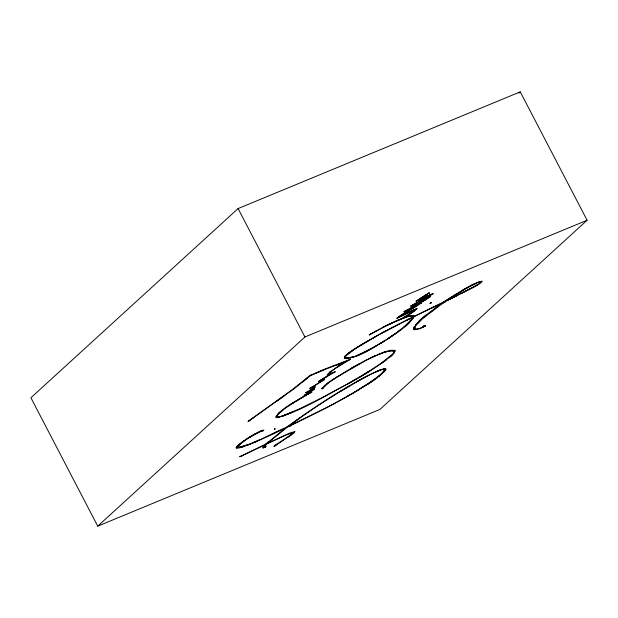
<?xml version="1.0" encoding="UTF-8"?>
<svg xmlns="http://www.w3.org/2000/svg" width="618" height="618" viewBox="0 0 618 618"><rect width="100%" height="100%" fill="white"/><g stroke="black" fill="none" stroke-linecap="round" stroke-linejoin="round"><path stroke-width="0.93" d="M323.585 387.725L322.565 388.575L328.637 382.766L337.189 376.934L366.52 360.124L375.829 355.597L384.775 352.144L391.673 350.707L394.014 351.341L393.21 353.28L391.318 355.25L380.626 363.593L366.636 372.793L347.022 384.249L321.63 397.907L298.409 409.34L281.514 416.362L278.409 417.065L277.142 416.578L277.891 414.531L284.952 408.498L295.435 401.545L311.889 391.936L309.888 393.156M263.036 430.53L262.557 431.047L263.623 430.422A3.862 0.595 -27.5 0 0 263.871 430.028C255.52 432.5 248.173 438.17 240.927 442.951M288.119 426.582C312.314 408.645 337.745 392.275 364.156 377.783C365.547 376.586 394.693 361.878 380.696 374.469C352.561 396.099 319.691 410.885 288.197 426.559M412.144 317.552C392.136 327.555 371.565 338 352.631 350.421C338.077 359.668 349.355 359.321 358.007 355.103C376.864 346.173 400.503 332.909 412.391 317.992L411.495 319.537M372.484 333.133L369.24 334.856L370.723 334.199M299.266 398.958L308.158 393.844C297.806 400.696 283.361 406.273 275.613 417.034L276.045 417.745C302.511 410.939 326.204 394.856 350.506 382.534C362.789 375.582 374.948 368.328 386.25 359.854C388.799 357.08 395.543 354.384 394.856 350.313L390.499 350.267L384.041 352.005L366.52 359.861L351.657 367.988L331.959 380L324.319 385.74L321.847 388.799L322.565 388.575M240.371 443.369C219.776 459.746 283.237 429.255 283.407 429.101L285.315 428.204L265.748 444.157L239.869 456.764L265.13 444.744L262.889 447.957L264.519 447.486L266.088 446.335L264.512 446.829L266.922 443.84L286.211 434.925L293.233 432.469L289.68 435.628L274.006 446.196L274.554 446.157L293.218 433.504L294.91 431.542L290.097 432.948L267.571 443.299M294.856 431.804L294.454 431.511M293.125 432.739L292.777 432.469M277.158 415.682L277.142 416.578M323.585 379.838L319.939 380.92L326.173 376.918M244.102 440.68L238.061 445.292L236.076 447.911L237.382 447.332C243.786 439.568 253.82 434.477 263.005 430.491M267.378 443.369L286.937 427.432L328.49 406.783L348.799 395.628L365.926 385.4C370.259 383.415 400.611 361.236 376.771 371.294C344.651 386.798 314.879 406.783 286.003 427.602C269.888 433.681 254.523 444.759 237.382 447.332C242.611 440.333 251.456 436.578 258.888 432.129M373.334 332.391L369.232 334.817L387.285 325.022L403.902 317.606L411.634 315.435L413.357 315.728L413.921 316.447L444.435 301.684L459.375 292.082L470.955 285.485L478.989 281.731L482.287 281.159L480.07 283.43L475.528 286.242L445.269 301.545L440.611 304.72L421.082 319.908L415.489 326.01L414.771 327.633L415.18 328.676C417.467 329.464 424.048 327.355 423.654 325.941C424.056 325.647 426.613 325.763 424.921 325.856M329.695 374.423L318.448 381.723L321.986 380.873M424.558 326.397C429.162 323.593 416.354 331.874 413.558 329.131C418.208 317.946 431.727 311.874 440.889 304.203C459.151 294.431 415.991 315.698 413.929 316.694C407.926 326.744 396.601 332.414 387.393 339.212C373.975 346.768 360.17 358.092 344.334 358.34L344.543 356.64L347.362 353.983L360.634 345.014L381.947 332.901L412.067 317.358L412.229 316.71L411.503 316.223L409.155 316.308L400.974 319.089L387.393 325.215L372.7 332.994M448.212 299.514L446.482 300.719L468.738 286.899L477.451 282.611L480.897 281.878L478.548 284.125L472.762 287.509L446.575 300.688M321.824 388.776L322.619 388.622M410.877 311.225L417.397 308.521L412.314 312.538L403.933 317.536L403.137 317.737L411.302 312.832L415.829 309.301L396.841 318.231L401.337 314.863L413.882 307.239M309.765 388.413L321.993 380.897M326.559 376.339L329.703 374.446L327.254 374.802L329.649 372.167L345.539 361.661M431.611 302.426L430.159 303.276M336.586 365.068L345.678 361.569L323.546 369.943L310.051 375.814L294.863 388.166L248.135 421.43L291.766 390.058L309.672 375.705L324.272 369.325L350.638 359.182L349.116 359.684M322.14 388.289L322.372 387.756M415.489 326.01L414.771 327.633L415.18 328.676M274.879 445.918L275.589 445.369M349.626 359.8L350.638 359.182L335.474 368.212L330.391 372.144L328.861 374.029L335.095 371.835L331.287 373.442M412.824 318.795L413.751 316.941M264.581 446.451L264.828 445.972M414.253 326.59L413.465 328.127L413.558 329.131L414.469 329.711M416.2 303.114L410.854 306.041L431.75 294.268L416.123 301.298L428.483 293.171L429.271 292.909L417.791 300.379L433.427 293.341L421.7 300.363L430.576 296.47A12.677 1.939 -27.5 0 1 427.138 298.857L413.596 306.713L414.423 306.258M307.733 393.581L311.897 391.951L307.694 393.612L314.477 389.101L310.715 390.313L315.373 386.883L311.912 387.509M324.628 379.56L311.688 387.463L312.917 386.636M319.946 380.927L322.009 379.506M309.912 388.259L313.944 387.656L305.91 392.724L308.397 391.318M263.067 447.277L263.693 446.366M415.914 305.632L413.55 306.76L421.453 303.005L398.193 317.498L409.618 311.858M409.95 321.46L410.962 320.24M344.543 356.64L345.053 356.045M398.278 317.343L398.849 317.297M239.838 456.632L242.225 455.651M324.496 379.661L323.994 379.63M415.435 325.045L416.679 323.724M417.405 323.623L421.082 319.908M248.135 421.43L248.791 420.765M430.576 296.47L429.703 296.501M411.449 308.683L417.328 305.207L404.002 311.75L422.65 301.337L429.101 297.088L420.093 302.797M274.33 429.263L275.11 428.722L274.361 429.278M416.262 301.051L416.995 300.456M406.551 324.736L408.351 323.059M292.028 433.89L292.685 433.295M238.092 208.567L30.9 397.753L97.744 526.15L379.908 409.433L587.1 220.247L520.256 91.85L238.092 208.567L304.937 336.964L97.744 526.15M518.834 93.148L520.256 91.85M431.596 302.519L431.14 302.851M346.111 355.651L355.265 348.66L376.764 335.991M404.041 311.735L404.805 311.14M405.825 325.833L409.371 322.712M302.897 381.963L307.092 378.316M419.498 320.85L425.369 315.783M268.305 441.901L265.377 444.357M388.876 357.351L391.318 355.25M379.421 375.983L385.794 369.888L385.717 368.614L384.79 368.583M278.061 413.55L280.603 411.379M314.431 387.872L315.103 386.791M389.873 357.011L391.843 355.342M346.08 355.056L355.056 348.498M329.479 372.314L329.865 372.005M277.08 401.059L284.628 395.62M293.218 433.504L293.882 432.979M318.757 381.345L320.804 379.923M383.43 369.263L384.157 368.722L383.43 369.263L384.751 369.626C378.44 378.363 368.019 383.492 359.058 389.363L359.483 389.363L351.271 394.199M397.922 331.642L400.611 329.541M313.65 389.726L314.632 388.807L312.693 389.417M424.041 326.42L422.612 327.1M429.564 312.87L433.311 310.035M421.244 303.229L420.982 303.152M265.431 446.636L265.006 446.829M253.141 417.892L248.668 421.26M326.922 383.608L330.074 381.298M381.715 363.175L386.25 359.854M433.411 309.572L437.675 306.466M414.724 310.784L409.255 314.477M306.428 394.037L312.978 389.719L304.002 395.474L308.251 393.743L307.37 394.091M398.633 331.48L387.393 339.212M294.299 421.947L300.51 417.559M377.019 377.861L368.235 383.902M309.44 376.238L311.766 374.902M288.197 437.05L291.511 434.732M395.273 333.542L389.023 337.807M264.527 447.308L265.029 447.092M263.407 430.622L262.974 430.885M428.861 293.264L429.271 292.909L421.329 297.729M310.769 390.313L312.708 389.054M421.731 300.356L432.778 293.983M286.837 427.069L286.003 427.602M304.218 395.25L304.782 395.226M265.763 446.374L264.396 447.54M403.307 317.536L403.77 317.273M322.071 379.158L323.894 378.046M411.943 312.391L408.768 314.462M444.311 302.156L445.269 301.545M421.105 298.193L427.038 294.384M456.849 293.666L442.187 302.774M449.487 298.664L464.612 289.232M383.183 341.63L384.172 340.997M399.885 316.13L402.148 314.686M278.285 443.23L274.006 446.196L274.832 445.995M333.589 379.251L341.236 374.408M291.086 404.017L295.304 401.352M275.002 429.016L274.407 429.255M371.109 370.267L360.147 376.988M425.478 299.877L415.35 305.748M322.387 379.29L335.087 371.851L334.06 372.492M363.708 374.585L369.51 370.978M417.706 300.016L420.904 298M338.216 366.057L342.449 363.438M381.654 342.588L378.811 344.296M380.665 343.477L384.149 341.321M292.229 403.569L299.158 399.282M403.531 313.535L408.606 310.421M247.772 438.309L255.705 433.589M309.332 375.914L311.626 374.686M478.262 284.319L461.522 293.341M340.356 391.495L350.112 385.64M411.372 309.046L417.799 305.222M419.591 301.221L418.371 301.901M462.465 290.228L473.921 283.979M377.019 345.377L367.362 350.754L356.941 355.528M347.022 384.249L355.875 379.205M410.615 308.135L417.505 304.265M346.868 396.47L349.811 394.778M466.66 288.058L478.131 282.341M351.657 367.988L358.842 363.971M375.165 331.379L375.62 331.14M356.547 381.731L366.806 376.115M404.651 317.134L403.137 317.737M381.36 333.457L399.081 324.11M327.749 394.724L328.405 394.377M419.614 301.762L429.07 297.096M415.165 304.064L410.777 306.149L427.285 297.861M421.793 300.325L427.602 297.428M383.461 326.961L398.888 319.676M409.765 308.961L404.713 311.48M406.103 310.53L406.976 310.089M408.344 312.523L413.705 309.819M347.64 360.727L348.343 360.371M424.025 297.698L424.767 297.328M409.209 319.019L406.443 320.387M415.335 315.767L413.72 316.509M457.66 295.265L448.568 299.715M323.229 380.016L324.241 379.545M308.591 391.611L305.833 392.847L312.947 389.711L311.557 390.236M259.73 431.48L260.51 431.101M387.393 325.215L391.727 323.129M436.663 305.686L432.09 307.872M423.052 297.891L418.51 300.101M370.275 357.969L375.744 355.358M283.693 428.962L285.168 428.259M422.001 327.64L423.6 326.883M260.085 431.542L261.074 431.086M427.532 295.983L431.047 294.423M413.712 310.12L396.972 318.278M374.284 372.654L380.194 370.205M253.233 442.565L258.888 440.109M346.459 360.92L347.131 360.626M292.708 412.198L282.604 416.339M293.28 411.665L281.514 416.362M415.705 308.915L416.424 308.652M355.582 356.37L359.382 354.786M314.871 373.535L323.546 369.943M246.906 445.423L256.501 441.437M304.937 336.964L587.1 220.247M261.275 430.754L262.65 430.198M396.524 320.943L405.13 317.49M378.656 354.377L383.237 352.639M248.923 444.327L239.877 447.324L237.382 447.332M378.556 370.553L381.731 369.379M263.523 447.895L262.913 447.857M321.36 380.727L322.542 380.309M354.577 356.408L347.494 358.069L345.593 357.621L345.493 357.15M240.217 447.656L244.025 446.466M407.494 316.362L410.035 315.651M384.775 352.144L387.679 351.348M416.856 301.113L416.115 301.275M329.355 374.099L329.749 373.998M277.93 417.722L279.977 417.227M424.381 325.74L423.415 326.165M328.135 374.894L328.552 374.802M407.919 316.594L410.143 316.153M389.51 350.931L393.233 350.823M480.201 281.762L480.935 282.009M344.334 358.34L346.675 358.749M411.503 316.223L412.229 316.71M413.357 315.728L413.643 316.424M395.188 350.653L395.281 351.109M393.905 351.155L393.96 351.727M430.12 303.253L431.565 302.426L430.128 303.229M289.942 425.848L291.341 425.184L289.942 425.848M290.661 425.478L289.827 425.902L291.341 425.184L290.661 425.478"/></g></svg>
